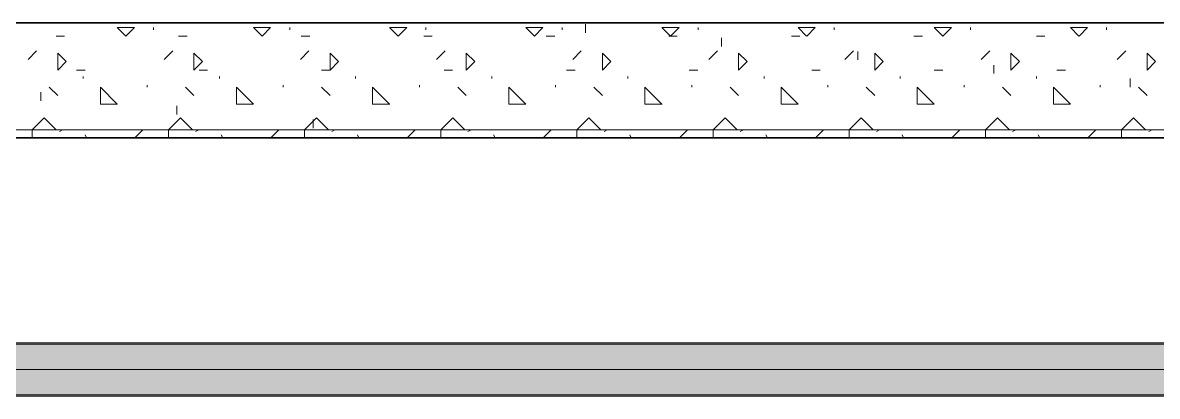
# Model space of a CAD drawing. Header units: millimetres. Extents: x -4948 to 42228, y -4856 to 69378.
# Drawn here: x 17127 to 19244, y 4535 to 5232 of the extents above; entities that cross this region are included whole.
import ezdxf

# ---------------------------------------------------------------- set-up
doc = ezdxf.new("R2010")
doc.units = ezdxf.units.MM
for name, color, linetype, lineweight in [('A-WALL', 113, 'Continuous', 13), ('A-WALL-PATT', 111, 'Continuous', 13), ('E-CABL-TRAY', 211, 'Continuous', 9), ('E-CABL-TRAY-CNTR', 211, 'Continuous', 9), ('I-WALL', 2, 'Continuous', 13)]:
    doc.layers.add(name, color=color, linetype=linetype, lineweight=lineweight)

# ---------------------------------------------------------------- blocks, each defined once
blk = doc.blocks.new('27ELB-RD-AR-0000-BIM_rvt-1-1 этаж отм_ _0_000 лотки')
at = {"layer": 'A-WALL', "color": 252, "lineweight": 9}
for p, q in [((15858.9, 5032.1), (23183.9, 5032.1)), ((23183.9, 5032.1), (15858.9, 5032.1))]:
    blk.add_line(p, q, dxfattribs=at)
at = {"layer": 'A-WALL-PATT', "color": 252, "linetype": 'Continuous', "lineweight": 9}
for p, q in [((18176.9, 5213.3), (18176.9, 5229.2)), ((17189.5, 5207), (17205.3, 5207)), ((17319.6, 5207), (17303.7, 5222.9)), ((17303.8, 5222.9), (17335.5, 5222.9)), ((17319.7, 5207), (17335.5, 5222.9)), ((17371.2, 5218.9), (17371.2, 5222.9)), ((17418, 5207), (17433.9, 5207)), ((17573.6, 5207), (17557.7, 5222.9)), ((17557.8, 5222.9), (17589.5, 5222.9)), ((17573.7, 5207), (17589.5, 5222.9)), ((17625.2, 5218.9), (17625.2, 5222.9)), ((17646.6, 5207), (17662.5, 5207)), ((17827.6, 5207), (17811.7, 5222.9)), ((17811.8, 5222.9), (17843.5, 5222.9)), ((17827.7, 5207), (17843.5, 5222.9)), ((17875.2, 5207), (17891.1, 5207)), ((17879.2, 5218.9), (17879.2, 5222.9)), ((18081.6, 5207), (18065.7, 5222.9)), ((18065.8, 5222.9), (18097.5, 5222.9)), ((18081.7, 5207), (18097.5, 5222.9)), ((18103.8, 5207), (18119.7, 5207)), ((18133.2, 5218.9), (18133.2, 5222.9)), ((18335.6, 5207), (18319.7, 5222.9)), ((18319.8, 5222.9), (18351.5, 5222.9)), ((18332.4, 5207), (18348.3, 5207)), ((18335.7, 5207), (18351.5, 5222.9)), ((18387.2, 5218.9), (18387.2, 5222.9)), ((18561, 5207), (18576.9, 5207)), ((18589.6, 5207), (18573.7, 5222.9)), ((18573.8, 5222.9), (18605.5, 5222.9)), ((18589.7, 5207), (18605.5, 5222.9)), ((18641.2, 5218.9), (18641.2, 5222.9)), ((18789.6, 5207), (18805.5, 5207)), ((18843.6, 5207), (18827.7, 5222.9)), ((18827.7, 5222.9), (18859.5, 5222.9)), ((18843.7, 5207), (18859.5, 5222.9)), ((18895.2, 5218.9), (18895.2, 5222.9)), ((19018.2, 5207), (19034.1, 5207)), ((19097.6, 5207), (19081.7, 5222.9)), ((19081.8, 5222.9), (19113.5, 5222.9)), ((19097.7, 5207), (19113.5, 5222.9)), ((19149.2, 5218.9), (19149.2, 5222.9)), ((18430.9, 5187.9), (18430.9, 5203.8)), ((17137.1, 5163.4), (17153, 5179.3)), ((17208.5, 5159.4), (17192.6, 5175.3)), ((17192.6, 5143.5), (17192.6, 5175.2)), ((17391.1, 5163.4), (17407, 5179.3)), ((17462.5, 5159.4), (17446.6, 5175.3)), ((17446.6, 5143.5), (17446.6, 5175.2)), ((17645.1, 5163.4), (17661, 5179.3)), ((17716.5, 5159.4), (17700.6, 5175.3)), ((17700.6, 5143.5), (17700.6, 5175.2)), ((17899.1, 5163.4), (17915, 5179.3)), ((17970.5, 5159.4), (17954.6, 5175.3)), ((17954.6, 5143.5), (17954.6, 5175.2)), ((18153.1, 5163.4), (18169, 5179.3)), ((18224.5, 5159.4), (18208.6, 5175.3)), ((18208.6, 5143.5), (18208.6, 5175.2)), ((18407.1, 5163.4), (18423, 5179.3)), ((18478.5, 5159.4), (18462.6, 5175.3)), ((18462.6, 5143.5), (18462.6, 5175.2)), ((18661.1, 5163.4), (18677, 5179.3)), ((18684.9, 5162.5), (18684.9, 5178.4)), ((18732.5, 5159.4), (18716.6, 5175.3)), ((18716.6, 5143.5), (18716.6, 5175.2)), ((18915.1, 5163.4), (18931, 5179.3)), ((18986.5, 5159.4), (18970.6, 5175.3)), ((18970.6, 5143.5), (18970.6, 5175.2)), ((19169.1, 5163.4), (19185, 5179.3)), ((19240.5, 5159.4), (19224.6, 5175.3)), ((19224.6, 5143.5), (19224.6, 5175.2)), ((17192.7, 5143.5), (17208.5, 5159.4)), ((17227.5, 5143.5), (17243.4, 5143.5)), ((17446.7, 5143.5), (17462.5, 5159.4)), ((17456.1, 5143.5), (17472, 5143.5)), ((17684.7, 5143.5), (17700.6, 5143.5)), ((17700.7, 5143.5), (17716.5, 5159.4)), ((17913.3, 5143.5), (17929.2, 5143.5)), ((17954.7, 5143.5), (17970.5, 5159.4)), ((18141.9, 5143.5), (18157.8, 5143.5)), ((18208.7, 5143.5), (18224.5, 5159.4)), ((18370.5, 5143.5), (18386.4, 5143.5)), ((18462.7, 5143.5), (18478.5, 5159.4)), ((18599.1, 5143.5), (18615, 5143.5)), ((18716.7, 5143.5), (18732.5, 5159.4)), ((18827.7, 5143.5), (18843.6, 5143.5)), ((18938.9, 5137.1), (18938.9, 5153)), ((18970.7, 5143.5), (18986.5, 5159.4)), ((19056.3, 5143.5), (19072.2, 5143.5)), ((19224.7, 5143.5), (19240.5, 5159.4)), ((17240.2, 5127.6), (17240.2, 5131.6)), ((17494.2, 5127.6), (17494.2, 5131.6)), ((17748.2, 5127.6), (17748.2, 5131.6)), ((18002.2, 5127.6), (18002.2, 5131.6)), ((18256.2, 5127.6), (18256.2, 5131.6)), ((18510.2, 5127.6), (18510.2, 5131.6)), ((18764.2, 5127.6), (18764.2, 5131.6)), ((19018.2, 5127.6), (19018.2, 5131.6)), ((19192.9, 5111.7), (19192.9, 5127.6)), ((17160.9, 5086.3), (17160.9, 5102.2)), ((17192.6, 5095.9), (17176.7, 5111.8)), ((17272, 5080), (17272, 5111.7)), ((17303.7, 5080), (17272, 5111.7)), ((17359.3, 5111.7), (17359.3, 5115.7)), ((17446.6, 5095.9), (17430.7, 5111.8)), ((17526, 5080), (17526, 5111.7)), ((17557.7, 5080), (17526, 5111.7)), ((17613.3, 5111.7), (17613.3, 5115.7)), ((17700.6, 5095.9), (17684.7, 5111.8)), ((17780, 5080), (17780, 5111.7)), ((17811.7, 5080), (17780, 5111.7)), ((17867.3, 5111.7), (17867.3, 5115.7)), ((17954.6, 5095.9), (17938.7, 5111.8)), ((18034, 5080), (18034, 5111.7)), ((18065.7, 5080), (18034, 5111.7)), ((18121.3, 5111.7), (18121.3, 5115.7)), ((18208.6, 5095.9), (18192.7, 5111.8)), ((18288, 5080), (18288, 5111.7)), ((18319.7, 5080), (18288, 5111.7)), ((18375.3, 5111.7), (18375.3, 5115.7)), ((18462.6, 5095.9), (18446.7, 5111.8)), ((18542, 5080), (18542, 5111.7)), ((18573.7, 5080), (18542, 5111.7)), ((18629.3, 5111.7), (18629.3, 5115.7)), ((18716.6, 5095.9), (18700.7, 5111.8)), ((18796, 5080), (18796, 5111.7)), ((18827.7, 5080), (18796, 5111.7)), ((18883.3, 5111.7), (18883.3, 5115.7)), ((18970.6, 5095.9), (18954.7, 5111.8)), ((19050, 5080), (19050, 5111.7)), ((19081.7, 5080), (19050, 5111.7)), ((19137.3, 5111.7), (19137.3, 5115.7)), ((19224.6, 5095.9), (19208.7, 5111.8)), ((17272, 5080), (17303.8, 5080)), ((17526, 5080), (17557.8, 5080)), ((17780, 5080), (17811.8, 5080)), ((18034, 5080), (18065.8, 5080)), ((18288, 5080), (18319.8, 5080)), ((18542, 5080), (18573.8, 5080)), ((18796, 5080), (18827.7, 5080)), ((19050, 5080), (19081.8, 5080)), ((17414.9, 5060.9), (17414.9, 5076.8)), ((17145, 5032.4), (17167.4, 5054.8)), ((17189.9, 5032.4), (17167.4, 5054.8)), ((17399, 5032.4), (17421.4, 5054.8)), ((17443.9, 5032.4), (17421.4, 5054.8)), ((17653, 5032.4), (17675.4, 5054.8)), ((17668.9, 5035.5), (17668.9, 5051.4)), ((17697.9, 5032.4), (17675.4, 5054.8)), ((17907, 5032.4), (17929.4, 5054.8)), ((17951.9, 5032.4), (17929.4, 5054.8)), ((18161, 5032.4), (18183.4, 5054.8)), ((18205.9, 5032.4), (18183.4, 5054.8)), ((18415, 5032.4), (18437.4, 5054.8)), ((18459.9, 5032.4), (18437.4, 5054.8)), ((18669, 5032.4), (18691.4, 5054.8)), ((18713.9, 5032.4), (18691.4, 5054.8)), ((18923, 5032.4), (18945.4, 5054.8)), ((18967.9, 5032.4), (18945.4, 5054.8)), ((19177, 5032.4), (19199.4, 5054.8)), ((19221.9, 5032.4), (19199.4, 5054.8)), ((17145, 5032.4), (17189.9, 5032.4)), ((17145, 5017.1), (17145, 5032.1)), ((17195.8, 5029.2), (17201.6, 5032.1)), ((17246.3, 5017.1), (17243.5, 5022.5)), ((17319.9, 5032.1), (17319.6, 5032.4)), ((17336.1, 5017.1), (17351.1, 5032.1)), ((17399, 5032.4), (17443.9, 5032.4)), ((17399, 5017.1), (17399, 5032.1)), ((17449.8, 5029.2), (17455.6, 5032.1)), ((17500.3, 5017.1), (17497.5, 5022.5)), ((17573.9, 5032.1), (17573.6, 5032.4)), ((17590.1, 5017.1), (17605.1, 5032.1)), ((17653, 5032.4), (17697.9, 5032.4)), ((17653, 5017.1), (17653, 5032.1)), ((17703.8, 5029.2), (17709.6, 5032.1)), ((17754.3, 5017.1), (17751.5, 5022.5)), ((17827.9, 5032.1), (17827.6, 5032.4)), ((17844.1, 5017.1), (17859.1, 5032.1)), ((17907, 5032.4), (17951.9, 5032.4)), ((17907, 5017.1), (17907, 5032.1)), ((17957.8, 5029.2), (17963.6, 5032.1)), ((18008.3, 5017.1), (18005.5, 5022.5)), ((18081.9, 5032.1), (18081.6, 5032.4)), ((18098.1, 5017.1), (18113.1, 5032.1)), ((18161, 5032.4), (18205.9, 5032.4)), ((18161, 5017.1), (18161, 5032.1)), ((18211.8, 5029.2), (18217.6, 5032.1)), ((18262.3, 5017.1), (18259.5, 5022.5)), ((18335.9, 5032.1), (18335.6, 5032.4)), ((18352.1, 5017.1), (18367.1, 5032.1)), ((18415, 5032.4), (18459.9, 5032.4)), ((18415, 5017.1), (18415, 5032.1)), ((18465.8, 5029.2), (18471.6, 5032.1)), ((18516.3, 5017.1), (18513.5, 5022.5)), ((18589.9, 5032.1), (18589.6, 5032.4)), ((18606.1, 5017.1), (18621.1, 5032.1)), ((18669, 5032.4), (18713.9, 5032.4)), ((18669, 5017.1), (18669, 5032.1)), ((18719.8, 5029.2), (18725.6, 5032.1)), ((18770.3, 5017.1), (18767.5, 5022.5)), ((18843.9, 5032.1), (18843.6, 5032.4)), ((18860.1, 5017.1), (18875.1, 5032.1)), ((18923, 5032.4), (18967.9, 5032.4)), ((18923, 5017.1), (18923, 5032.1)), ((18973.8, 5029.2), (18979.6, 5032.1)), ((19024.3, 5017.1), (19021.5, 5022.5)), ((19097.9, 5032.1), (19097.6, 5032.4)), ((19114.1, 5017.1), (19129.1, 5032.1)), ((19177, 5032.4), (19221.9, 5032.4)), ((19177, 5017.1), (19177, 5032.1)), ((19227.8, 5029.2), (19233.6, 5032.1))]:
    blk.add_line(p, q, dxfattribs=at)
at = {"layer": 'I-WALL', "color": 252, "lineweight": 35}
for p, q in [((23183.9, 5232.1), (16221.4, 5232.1)), ((15858.9, 5017.1), (23183.9, 5017.1))]:
    blk.add_line(p, q, dxfattribs=at)

msp = doc.modelspace()

# ---------------------------------------------------------------- hatches: boundary and pattern name
at = {"layer": 'E-CABL-TRAY', "lineweight": 5}
for points in [[(29549.3, 4632.2), (29884.3, 4632.2), (29884.3, 4634.7), (1370.3, 4634.7), (1370.3, 4632.2), (26826.3, 4632.2)], [(29884.3, 4537.2), (29884.3, 4632.2), (1370.3, 4632.2), (1370.3, 4537.2), (29549.3, 4537.2)], [(29549.3, 4534.7), (29884.3, 4534.7), (29884.3, 4537.2), (1370.3, 4537.2), (1370.3, 4534.7), (26826.3, 4534.7)]]:
    msp.add_hatch(color=5, dxfattribs=at).paths.add_polyline_path(points, flags=0)

# ---------------------------------------------------------------- linework, layer by layer
at = {"layer": 'E-CABL-TRAY', "color": 170}
for p, q in [((29884.3, 4634.7), (1370.3, 4634.7)), ((29884.3, 4632.2), (1370.3, 4632.2)), ((29884.3, 4537.2), (1370.3, 4537.2)), ((29884.3, 4534.7), (1370.3, 4534.7))]:
    msp.add_line(p, q, dxfattribs=at)
at = {"layer": 'E-CABL-TRAY-CNTR', "color": 170}
msp.add_line((29625.5, 4584.7), (1629.1, 4584.7), dxfattribs=at)

# ---------------------------------------------------------------- block references
at = {"lineweight": 5}
msp.add_blockref('27ELB-RD-AR-0000-BIM_rvt-1-1 этаж отм_ _0_000 лотки', (0, 0), dxfattribs=at)

doc.saveas('drawing.dxf')
